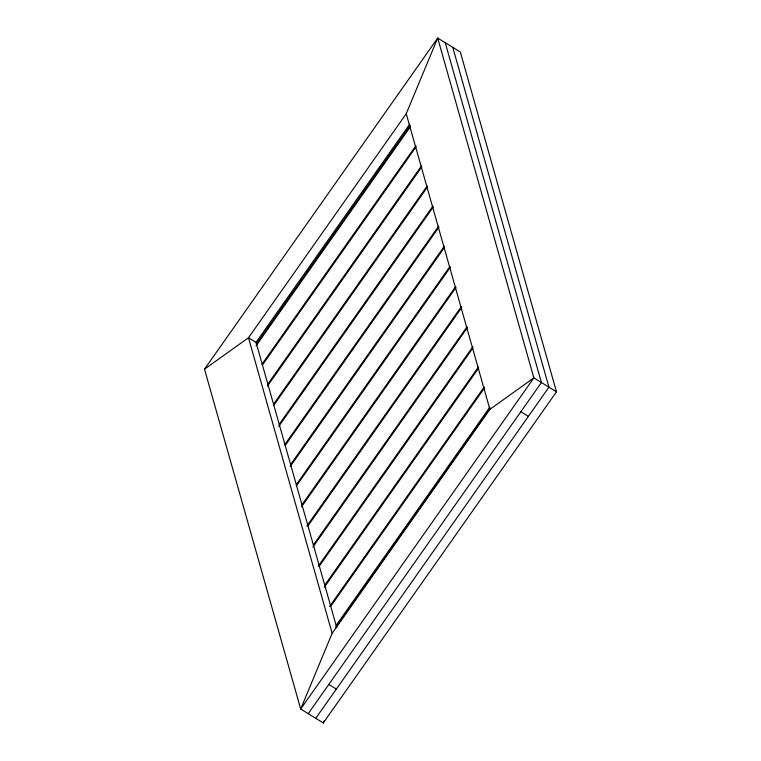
<?xml version="1.0" encoding="UTF-8"?>
<svg xmlns="http://www.w3.org/2000/svg" width="761" height="761" viewBox="0 0 761 761"><rect width="100%" height="100%" fill="white"/><g stroke="black" fill="none" stroke-linecap="round" stroke-linejoin="round"><path stroke-width="1.14" d="M204.519 369.18L248.495 337.732L406.241 113.731L437.699 38.05L460.319 51.976L556.481 391.82L323.301 722.95L300.681 709.024L204.519 369.18L437.699 38.05L533.87 377.894L556.481 391.82M332.148 633.333L300.681 709.024L533.87 377.894L489.884 409.342L332.148 633.333L248.495 337.732L256.038 342.374L336.781 627.711M323.301 722.95L324.205 720.753M256.038 342.374L409.684 124.195M256.4 343.972L410.169 125.622M256 345.951L410.455 126.63M262.088 364.081L415.858 145.731M262.374 365.09L416.143 146.74M267.786 384.191L421.546 165.841M267.387 386.169L421.832 166.849M273.475 404.3L427.235 185.95M273.76 405.299L427.52 186.959M279.163 424.41L432.923 206.06M278.764 426.379L433.209 207.068M284.852 444.519L438.621 226.169M285.137 445.518L438.907 227.168M290.54 464.629L444.31 246.279M290.141 466.598L444.595 247.277M296.238 484.738L449.998 266.388M296.514 485.737L450.284 267.387M301.927 504.847L455.687 286.497M301.527 506.816L455.972 287.496M306.93 525.927L461.375 306.607M307.901 525.956L461.661 307.606M313.304 545.066L467.073 326.716M312.904 547.035L467.349 327.715M318.307 566.146L472.762 346.826M319.278 566.174L473.047 347.825M324.681 585.276L478.45 366.935M324.291 587.254L478.736 367.934M329.694 606.355L484.139 387.035M330.664 606.393L484.424 388.043M336.067 625.494L489.827 407.145M335.668 627.473L490.113 408.153M308.224 713.666L541.404 382.536L445.242 42.692M315.758 718.308L548.947 387.178L452.776 47.334M520.828 411.749L528.372 416.4M328.8 684.443L336.333 689.086M406.241 113.731L489.884 409.342"/></g></svg>
